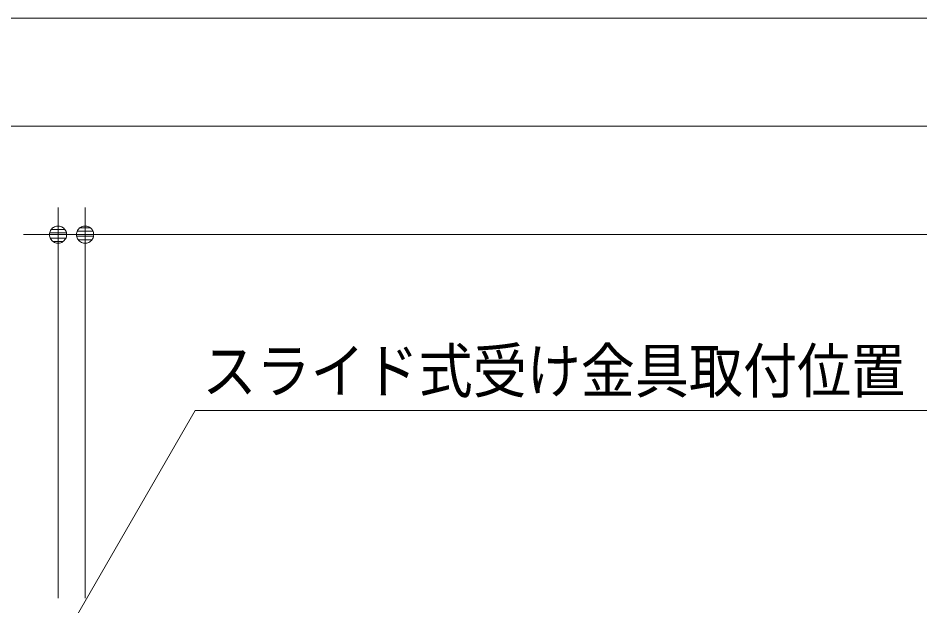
# Model space of a CAD drawing. Units: millimetres, scale not verified. Extents: x -6062 to 6062, y -3045 to 3045.
# Drawn here: x -3104 to -2437, y 406 to 840 of the extents above; entities that cross this region are included whole.
import ezdxf
from ezdxf.enums import TextEntityAlignment as Align

# ---------------------------------------------------------------- set-up
doc = ezdxf.new("R2010")
doc.units = ezdxf.units.MM
doc.header["$LTSCALE"] = 20
for name, color, linetype, lineweight in [('0-2_2寸法-1', 7, 'Continuous', 9), ('0-3_0', 7, 'Continuous', 9), ('0-4_2寸法-3', 7, 'Continuous', 9), ('0-5_2寸法-2', 7, 'Continuous', 9)]:
    doc.layers.add(name, color=color, linetype=linetype, lineweight=lineweight)
doc.styles.add('ＭＳ ゴシック', font='')
doc.styles.get('ＭＳ ゴシック').set_extended_font_data('MS Gothic')

# ---------------------------------------------------------------- blocks, each defined once
blk = doc.blocks.new('_Dot')
at = {"layer": '0-3_0'}
for p, q in [((-10, 0), (-20, 0)), ((9.78, 2), (-9.78, 2)), ((7.99, 6), (-7.99, 6)), ((9.16, -3.98), (-9.16, -3.98)), ((6, -7.98), (-6, -7.98))]:
    blk.add_line(p, q, dxfattribs=at)
for points in [[(10, 0), (9.92, 1.25), (9.69, 2.49), (9.3, 3.68), (8.76, 4.82), (8.09, 5.88), (7.29, 6.85), (6.37, 7.71), (5.36, 8.44), (4.26, 9.05), (3.09, 9.51), (1.87, 9.82), (0.63, 9.98), (-0.63, 9.98), (-1.87, 9.82), (-3.09, 9.51), (-4.26, 9.05), (-5.36, 8.44), (-6.37, 7.71), (-7.29, 6.85), (-8.09, 5.88), (-8.76, 4.82), (-9.3, 3.68), (-9.69, 2.49), (-9.92, 1.25), (-10, 0), (0, 0)], [(-10, 0), (-9.92, -1.25), (-9.69, -2.49), (-9.3, -3.68), (-8.76, -4.82), (-8.09, -5.88), (-7.29, -6.85), (-6.37, -7.71), (-5.36, -8.44), (-4.26, -9.05), (-3.09, -9.51), (-1.87, -9.82), (-0.63, -9.98), (0.63, -9.98), (1.87, -9.82), (3.09, -9.51), (4.26, -9.05), (5.36, -8.44), (6.37, -7.71), (7.29, -6.85), (8.09, -5.88), (8.76, -4.82), (9.3, -3.68), (9.69, -2.49), (9.92, -1.25), (10, 0), (0, 0)]]:
    blk.add_lwpolyline(points, close=True, dxfattribs=at)

msp = doc.modelspace()

# ---------------------------------------------------------------- linework, layer by layer
at = {"layer": '0-2_2寸法-1'}
for p, q in [((-5581.79, 840), (-841.21, 840)), ((-3142.79, 760), (-848.21, 760)), ((-3054.5, 415.25), (-3054.5, 700)), ((-3041.79, 680), (-848.21, 680))]:
    msp.add_line(p, q, dxfattribs=at)
at = {"layer": '0-4_2寸法-3'}
msp.add_lwpolyline([(-3064.5, 391.8), (-2973.17, 550), (-2371.24, 550)], dxfattribs=at)
at = {"layer": '0-5_2寸法-2'}
for p, q in [((-3074.5, 411.47), (-3074.5, 700)), ((-3054.5, 411.27), (-3054.5, 700)), ((-3087.21, 680), (-3099.92, 680)), ((-3054.5, 680), (-3074.5, 680)), ((-3041.79, 680), (-3029.08, 680))]:
    msp.add_line(p, q, dxfattribs=at)

# ---------------------------------------------------------------- block references
at = {"layer": '0-2_2寸法-1', "xscale": 0.6356201, "yscale": 0.6356201, "rotation": 180}
msp.add_blockref('_Dot', (-3054.5, 680), dxfattribs=at)
at = {"layer": '0-5_2寸法-2', "xscale": 0.6356201, "yscale": 0.6356201}
msp.add_blockref('_Dot', (-3074.5, 680), dxfattribs=at)
at = {"layer": '0-5_2寸法-2', "xscale": 0.6356201, "yscale": 0.6356201, "rotation": 180}
msp.add_blockref('_Dot', (-3054.5, 680), dxfattribs=at)

# ---------------------------------------------------------------- texts
at = {"layer": '0-4_2寸法-3', "style": 'ＭＳ ゴシック', "width": 0.9}
msp.add_text('スライド式受け金具取付位置', height=32.55, dxfattribs=at).set_placement((-2967.76, 553.34), align=Align.BOTTOM_LEFT)

doc.saveas('drawing.dxf')
